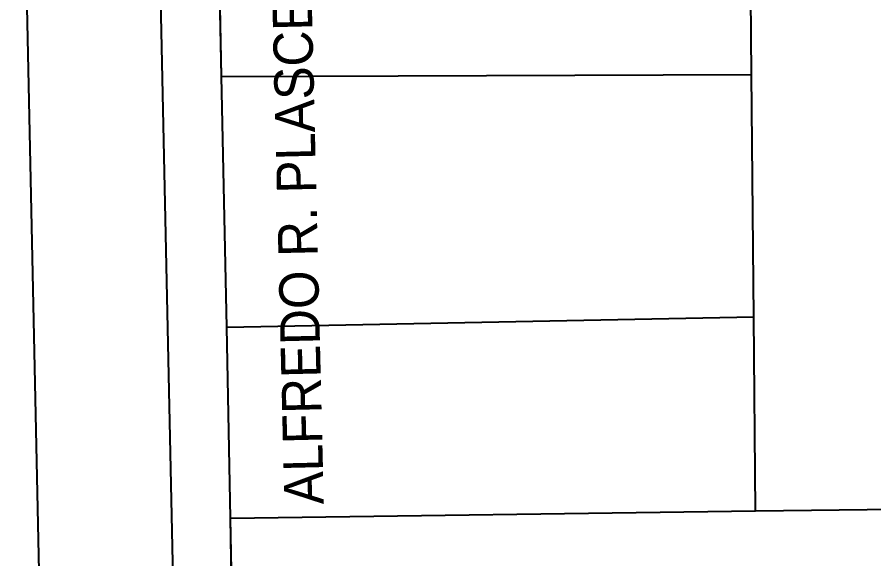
# Model space of a CAD drawing. Header units: metres. Extents: x 668617 to 675126, y 2286318 to 2293677.
# Drawn here: x 669604.71 to 669648.14, y 2287174.08 to 2287201.54 of the extents above; entities that cross this region are included whole.
import ezdxf
from ezdxf.enums import TextEntityAlignment as Align

# ---------------------------------------------------------------- set-up
doc = ezdxf.new("R2010")
doc.units = ezdxf.units.M
doc.header["$MEASUREMENT"] = 0
for name, color, linetype in [('DMTG-PB-BANQUETAS', 251, 'Continuous'), ('DMTG-PB-LOTIFICACION', 253, 'Continuous'), ('DMTG-PB-MANZANAS', 251, 'Continuous'), ('DMTG-X-NOM CALLES', 250, 'Continuous')]:
    doc.layers.add(name, color=color, linetype=linetype)
doc.styles.add('CALLE', font='arial.ttf', dxfattribs={"height": 9})

msp = doc.modelspace()

# ---------------------------------------------------------------- linework, layer by layer
at = {"layer": 'DMTG-PB-BANQUETAS'}
for points in [[(669715.89637, 2287212.32151), (669717.52829, 2287127.91129), (669715.5349, 2287125.42693), (669616.49523, 2287122.31387), (669613.63965, 2287124.82061), (669611.84436, 2287209.53028, -0.20458967), (669614.31109, 2287213.76652, -0.15864076), (669616.65723, 2287214.55765), (669663.77597, 2287215.05576), (669711.79826, 2287216.24296, -0.41579195)], [(669605.03273, 2287210.00702), (669606.81687, 2287125.8234), (669603.92403, 2287122.60467), (669517.06457, 2287119.15572, -0.42891891), (669512.90608, 2287123.1936), (669512.90313, 2287122.90646), (669512.90838, 2287123.41757), (669513.77403, 2287207.79814, -0.40395545), (669517.67427, 2287211.75587), (669559.29839, 2287212.79216), (669600.92522, 2287213.92079, -0.41594743)]]:
    msp.add_lwpolyline(points, format="xyb", close=True, dxfattribs=at)
at = {"layer": 'DMTG-PB-LOTIFICACION'}
for p, q in [((669641.94004, 2287198.63197), (669641.82611, 2287211.3416)), ((669615.0702, 2287198.53796), (669614.82759, 2287210.93705)), ((669615.0702, 2287198.53796), (669641.94004, 2287198.63197)), ((669615.33412, 2287185.82897), (669615.0702, 2287198.53796)), ((669642.05218, 2287186.34233), (669641.94004, 2287198.63197)), ((669615.33412, 2287185.82897), (669642.05218, 2287186.34233)), ((669642.14389, 2287176.51263), (669642.05218, 2287186.34233)), ((669615.51519, 2287176.14965), (669615.33412, 2287185.82897)), ((669642.14389, 2287176.51263), (669655.24326, 2287176.68821)), ((669615.51519, 2287176.14965), (669642.14389, 2287176.51263)), ((669615.809, 2287161.11076), (669615.51519, 2287176.14965))]:
    msp.add_line(p, q, dxfattribs=at)
at = {"layer": 'DMTG-PB-MANZANAS'}
msp.add_lwpolyline([(669680.08479, 2287126.88316), (669665.2962, 2287126.52041), (669655.14714, 2287126.27735), (669649.74765, 2287126.14444), (669643.74813, 2287126.01898), (669616.46067, 2287125.36321), (669616.25506, 2287136.11243), (669616.08263, 2287146.11179), (669615.89042, 2287156.06106), (669615.809, 2287161.11076), (669615.51519, 2287176.14965), (669615.33412, 2287185.82897), (669615.0702, 2287198.53796), (669614.82759, 2287210.93705), (669641.82611, 2287211.3416), (669655.76535, 2287211.55074), (669669.72463, 2287211.74997), (669683.76387, 2287211.95953)], dxfattribs=at)

# ---------------------------------------------------------------- texts
at = {"layer": 'DMTG-X-NOM CALLES', "style": 'CALLE', "width": 0.9}
msp.add_text('ALFREDO R. PLASCENCIA', height=2, rotation=91.370139, dxfattribs=at).set_placement((669618.49661, 2287208.53332), align=Align.MIDDLE_RIGHT)

doc.saveas('drawing.dxf')
